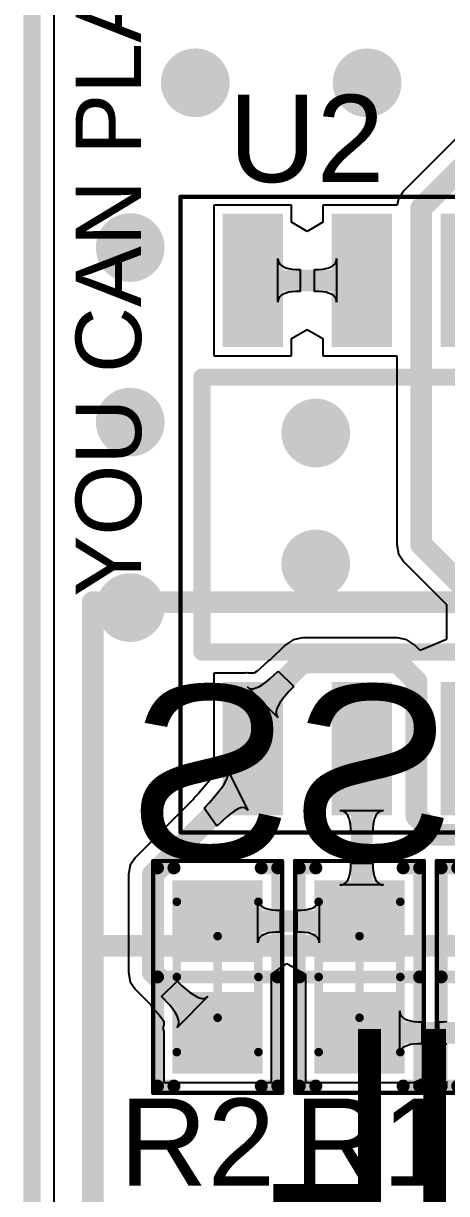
# Model space of a CAD drawing. Header units: inches. Extents: x 0 to 5455, y -5 to 5444.
# Drawn here: x -0.1 to 4.82, y 10.07 to 23.69 of the extents above; entities that cross this region are included whole.
import ezdxf

# ---------------------------------------------------------------- set-up
doc = ezdxf.new("R2010")
doc.units = ezdxf.units.IN
for name, color, linetype in [('Board Outline', 6, 'Continuous'), ('Bottom Courtyard', 56, 'Continuous'), ('Bottom Layer', 5, 'Continuous'), ('Bottom Overlay', 54, 'Continuous'), ('Bottom Solder', 6, 'Continuous'), ('PCBM Notes', 216, 'Continuous'), ('Top 3D Body', 56, 'Continuous'), ('Top Courtyard', 56, 'Continuous'), ('Top Layer', 1, 'Continuous'), ('Top Overlay', 2, 'Continuous'), ('Top Paste', 8, 'Continuous'), ('Top Solder', 216, 'Continuous'), ('Via Holes', 16, 'Continuous')]:
    doc.layers.add(name, color=color, linetype=linetype)
doc.styles.add('Arial', font='', dxfattribs={"height": 0.2})
doc.styles.get('Arial').set_extended_font_data('Arial')

# ---------------------------------------------------------------- blocks, each defined once
blk = doc.blocks.new('0B1556B7_A534_4801_B57D_01EFA34B1205_32')
at = {"layer": 'Bottom Courtyard'}
for points in [[(0, 0.5, 0.1, 0.1, 0), (0, -0.5, 0.1, 0.1, 0)], [(0.5, 0, 0.1, 0.1, 0), (-0.5, 0, 0.1, 0.1, 0)]]:
    blk.add_lwpolyline(points, format="xyseb", dxfattribs=at)
for points in [[(-0.025, 0.5, 0.05, 0.05, 1), (0.025, 0.5, 0.05, 0.05, 1)], [(-0.525, 0, 0.05, 0.05, 1), (-0.475, 0, 0.05, 0.05, 1)], [(0.475, 0, 0.05, 0.05, 1), (0.525, 0, 0.05, 0.05, 1)], [(-0.025, -0.5, 0.05, 0.05, 1), (0.025, -0.5, 0.05, 0.05, 1)]]:
    blk.add_lwpolyline(points, format="xyseb", close=True, dxfattribs=at)
at = {"layer": 'Bottom Overlay'}
for points in [[(12.5, 4, 0.254, 0.254, 0), (0, 4, 0.254, 0.254, 0)], [(0, 4, 0.254, 0.254, 0), (0, -1, 0.254, 0.254, 0)], [(4, 4, 0.254, 0.254, 0), (4, -4, 0.254, 0.254, 0)], [(12.5, 4, 0.254, 0.254, 0), (12.5, -4, 0.254, 0.254, 0)], [(12.5, 0, 0.254, 0.254, 0), (0, 0, 0.254, 0.254, 0)], [(0, 0, 0.254, 0.254, 0), (0, -4, 0.254, 0.254, 0)], [(12.5, -4, 0.254, 0.254, 0), (0, -4, 0.254, 0.254, 0)]]:
    blk.add_lwpolyline(points, format="xyseb", dxfattribs=at)
for points in [[(-0.064, 4, 0.127, 0.127, 1), (0.064, 4, 0.127, 0.127, 1)], [(-0.064, 4, 0.127, 0.127, 1), (0.064, 4, 0.127, 0.127, 1)], [(3.936, 4, 0.127, 0.127, 1), (4.063, 4, 0.127, 0.127, 1)], [(12.437, 4, 0.127, 0.127, 1), (12.564, 4, 0.127, 0.127, 1)], [(12.437, 4, 0.127, 0.127, 1), (12.564, 4, 0.127, 0.127, 1)], [(-0.064, 0, 0.127, 0.127, 1), (0.064, 0, 0.127, 0.127, 1)], [(-0.064, 0, 0.127, 0.127, 1), (0.064, 0, 0.127, 0.127, 1)], [(12.437, 0, 0.127, 0.127, 1), (12.564, 0, 0.127, 0.127, 1)], [(-0.064, -1, 0.127, 0.127, 1), (0.064, -1, 0.127, 0.127, 1)], [(-0.064, -4, 0.127, 0.127, 1), (0.064, -4, 0.127, 0.127, 1)], [(-0.064, -4, 0.127, 0.127, 1), (0.064, -4, 0.127, 0.127, 1)], [(3.936, -4, 0.127, 0.127, 1), (4.063, -4, 0.127, 0.127, 1)], [(12.437, -4, 0.127, 0.127, 1), (12.564, -4, 0.127, 0.127, 1)], [(12.437, -4, 0.127, 0.127, 1), (12.564, -4, 0.127, 0.127, 1)]]:
    blk.add_lwpolyline(points, format="xyseb", close=True, dxfattribs=at)
at = {"layer": 'Bottom Solder'}
for p, q in [((0, 0), (0, 4)), ((0, 4), (4, 4)), ((4, 4), (4, 0)), ((0, -4), (0, 0)), ((0, 0), (4, 0)), ((4, 0), (0, 0)), ((4, 0), (4, -4)), ((4, -4), (0, -4))]:
    blk.add_line(p, q, dxfattribs=at)
at = {"layer": 'Bottom Overlay', "style": 'Arial', "text_generation_flag": 2}
for s, p in [('FAIL', (4.5, 3)), ('PASS', (4.5, -1))]:
    blk.add_text(s, height=2.032, rotation=180, dxfattribs=at).set_placement(p)
blk = doc.blocks.new('34355DA5_B1DA_47C2_A88A_ECF82120A4F7_41')
at = {"layer": 'Top Layer'}
for points in [[(-3.45, 3.51), (-3.45, 4.11), (-2, 4.11), (-2, 3.51)], [(2, 3.51), (2, 4.11), (3.45, 4.11), (3.45, 3.51)], [(-3.45, 2.24), (-3.45, 2.84), (-2, 2.84), (-2, 2.24)], [(2, 2.24), (2, 2.84), (3.45, 2.84), (3.45, 2.24)], [(-3.45, 0.97), (-3.45, 1.57), (-2, 1.57), (-2, 0.97)], [(2, 0.97), (2, 1.57), (3.45, 1.57), (3.45, 0.97)], [(-3.45, -0.3), (-3.45, 0.3), (-2, 0.3), (-2, -0.3)], [(2, -0.3), (2, 0.3), (3.45, 0.3), (3.45, -0.3)], [(-3.45, -1.57), (-3.45, -0.97), (-2, -0.97), (-2, -1.57)], [(2, -1.57), (2, -0.97), (3.45, -0.97), (3.45, -1.57)], [(-3.45, -2.84), (-3.45, -2.24), (-2, -2.24), (-2, -2.84)], [(2, -2.84), (2, -2.24), (3.45, -2.24), (3.45, -2.84)], [(-3.45, -4.11), (-3.45, -3.51), (-2, -3.51), (-2, -4.11)], [(2, -4.11), (2, -3.51), (3.45, -3.51), (3.45, -4.11)]]:
    blk.add_hatch(color=1, dxfattribs=at).paths.add_polyline_path(points)
at = {"layer": 'Top Paste'}
for points in [[(-3.45, 3.51), (-3.45, 4.11), (-2, 4.11), (-2, 3.51)], [(2, 3.51), (2, 4.11), (3.45, 4.11), (3.45, 3.51)], [(-3.45, 2.24), (-3.45, 2.84), (-2, 2.84), (-2, 2.24)], [(2, 2.24), (2, 2.84), (3.45, 2.84), (3.45, 2.24)], [(-3.45, 0.97), (-3.45, 1.57), (-2, 1.57), (-2, 0.97)], [(2, 0.97), (2, 1.57), (3.45, 1.57), (3.45, 0.97)], [(-3.45, -0.3), (-3.45, 0.3), (-2, 0.3), (-2, -0.3)], [(2, -0.3), (2, 0.3), (3.45, 0.3), (3.45, -0.3)], [(-3.45, -1.57), (-3.45, -0.97), (-2, -0.97), (-2, -1.57)], [(2, -1.57), (2, -0.97), (3.45, -0.97), (3.45, -1.57)], [(-3.45, -2.84), (-3.45, -2.24), (-2, -2.24), (-2, -2.84)], [(2, -2.84), (2, -2.24), (3.45, -2.24), (3.45, -2.84)], [(-3.45, -4.11), (-3.45, -3.51), (-2, -3.51), (-2, -4.11)], [(2, -4.11), (2, -3.51), (3.45, -3.51), (3.45, -4.11)]]:
    blk.add_hatch(color=8, dxfattribs=at).paths.add_polyline_path(points)
at = {"layer": 'Top Solder'}
for points in [[(-3.501, 3.459), (-3.501, 4.161), (-1.949, 4.161), (-1.949, 3.459)], [(1.949, 3.459), (1.949, 4.161), (3.501, 4.161), (3.501, 3.459)], [(-3.501, 2.189), (-3.501, 2.891), (-1.949, 2.891), (-1.949, 2.189)], [(1.949, 2.189), (1.949, 2.891), (3.501, 2.891), (3.501, 2.189)], [(-3.501, 0.919), (-3.501, 1.621), (-1.949, 1.621), (-1.949, 0.919)], [(1.949, 0.919), (1.949, 1.621), (3.501, 1.621), (3.501, 0.919)], [(-3.501, -0.351), (-3.501, 0.351), (-1.949, 0.351), (-1.949, -0.351)], [(1.949, -0.351), (1.949, 0.351), (3.501, 0.351), (3.501, -0.351)], [(-3.501, -1.621), (-3.501, -0.919), (-1.949, -0.919), (-1.949, -1.621)], [(1.949, -1.621), (1.949, -0.919), (3.501, -0.919), (3.501, -1.621)], [(-3.501, -2.891), (-3.501, -2.189), (-1.949, -2.189), (-1.949, -2.891)], [(1.949, -2.891), (1.949, -2.189), (3.501, -2.189), (3.501, -2.891)], [(-3.501, -4.161), (-3.501, -3.459), (-1.949, -3.459), (-1.949, -4.161)], [(1.949, -4.161), (1.949, -3.459), (3.501, -3.459), (3.501, -4.161)]]:
    blk.add_hatch(color=216, dxfattribs=at).paths.add_polyline_path(points)
at = {"layer": 'Top Courtyard'}
for points in [[(3.7, 4.65, 0.05, 0.05, 0), (-3.7, 4.65, 0.05, 0.05, 0)], [(-3.7, -4.65, 0.05, 0.05, 0), (-3.7, 4.65, 0.05, 0.05, 0)], [(3.7, -4.65, 0.05, 0.05, 0), (3.7, 4.65, 0.05, 0.05, 0)], [(0, -0.5, 0.1, 0.1, 0), (0, 0.5, 0.1, 0.1, 0)], [(0.5, 0, 0.1, 0.1, 0), (-0.5, 0, 0.1, 0.1, 0)], [(3.7, -4.65, 0.05, 0.05, 0), (-3.7, -4.65, 0.05, 0.05, 0)]]:
    blk.add_lwpolyline(points, format="xyseb", dxfattribs=at)
for points in [[(-3.712, 4.65, 0.025, 0.025, 1), (-3.688, 4.65, 0.025, 0.025, 1)], [(-3.712, 4.65, 0.025, 0.025, 1), (-3.688, 4.65, 0.025, 0.025, 1)], [(3.688, 4.65, 0.025, 0.025, 1), (3.712, 4.65, 0.025, 0.025, 1)], [(3.688, 4.65, 0.025, 0.025, 1), (3.712, 4.65, 0.025, 0.025, 1)], [(-0.025, 0.5, 0.05, 0.05, 1), (0.025, 0.5, 0.05, 0.05, 1)], [(-0.525, 0, 0.05, 0.05, 1), (-0.475, 0, 0.05, 0.05, 1)], [(0.475, 0, 0.05, 0.05, 1), (0.525, 0, 0.05, 0.05, 1)], [(-0.025, -0.5, 0.05, 0.05, 1), (0.025, -0.5, 0.05, 0.05, 1)], [(-3.712, -4.65, 0.025, 0.025, 1), (-3.688, -4.65, 0.025, 0.025, 1)], [(-3.712, -4.65, 0.025, 0.025, 1), (-3.688, -4.65, 0.025, 0.025, 1)], [(3.688, -4.65, 0.025, 0.025, 1), (3.712, -4.65, 0.025, 0.025, 1)], [(3.688, -4.65, 0.025, 0.025, 1), (3.712, -4.65, 0.025, 0.025, 1)]]:
    blk.add_lwpolyline(points, format="xyseb", close=True, dxfattribs=at)
at = {"layer": 'Top Overlay'}
for points in [[(-2.6, 4.66, 0.25, 0.25, 1), (-2.85, 4.66, 0.25, 0.25, 1)], [(-2.913, 4.66, 0.125, 0.125, 1), (-2.788, 4.66, 0.125, 0.125, 1)], [(-2.662, 4.66, 0.125, 0.125, 1), (-2.538, 4.66, 0.125, 0.125, 1)], [(-1.65, 4.4, 0.1, 0.1, 1), (-1.55, 4.4, 0.1, 0.1, 1)], [(-1.65, 4.4, 0.1, 0.1, 1), (-1.55, 4.4, 0.1, 0.1, 1)], [(1.55, 4.4, 0.1, 0.1, 1), (1.65, 4.4, 0.1, 0.1, 1)], [(1.55, 4.4, 0.1, 0.1, 1), (1.65, 4.4, 0.1, 0.1, 1)], [(-0.3, 3.4, 0.6, 0.6, 1), (-0.9, 3.4, 0.6, 0.6, 1)], [(-1.05, 3.4, 0.3, 0.3, 1), (-0.75, 3.4, 0.3, 0.3, 1)], [(-0.45, 3.4, 0.3, 0.3, 1), (-0.15, 3.4, 0.3, 0.3, 1)], [(-1.65, -4.4, 0.1, 0.1, 1), (-1.55, -4.4, 0.1, 0.1, 1)], [(-1.65, -4.4, 0.1, 0.1, 1), (-1.55, -4.4, 0.1, 0.1, 1)], [(1.55, -4.4, 0.1, 0.1, 1), (1.65, -4.4, 0.1, 0.1, 1)], [(1.55, -4.4, 0.1, 0.1, 1), (1.65, -4.4, 0.1, 0.1, 1)]]:
    blk.add_lwpolyline(points, format="xyseb", close=True, dxfattribs=at)
for points in [[(1.6, 4.4, 0.2, 0.2, 0), (-1.6, 4.4, 0.2, 0.2, 0)], [(-1.6, -4.4, 0.2, 0.2, 0), (-1.6, 4.4, 0.2, 0.2, 0)], [(1.6, -4.4, 0.2, 0.2, 0), (1.6, 4.4, 0.2, 0.2, 0)], [(1.6, -4.4, 0.2, 0.2, 0), (-1.6, -4.4, 0.2, 0.2, 0)]]:
    blk.add_lwpolyline(points, format="xyseb", dxfattribs=at)
blk = doc.blocks.new('RES_0603_1608_43')
at = {"layer": 'Top Layer'}
for points in [[(-1.075, -0.475), (-1.075, 0.475), (-0.225, 0.475), (-0.225, -0.475)], [(0.225, -0.475), (0.225, 0.475), (1.075, 0.475), (1.075, -0.475)]]:
    blk.add_hatch(color=1, dxfattribs=at).paths.add_polyline_path(points)
at = {"layer": 'Top Paste'}
for points in [[(-1.075, -0.475), (-1.075, 0.475), (-0.225, 0.475), (-0.225, -0.475)], [(0.225, -0.475), (0.225, 0.475), (1.075, 0.475), (1.075, -0.475)]]:
    blk.add_hatch(color=8, dxfattribs=at).paths.add_polyline_path(points)
at = {"layer": 'Top Solder'}
for points in [[(-1.126, -0.526), (-1.126, 0.526), (-0.174, 0.526), (-0.174, -0.526)], [(0.174, -0.526), (0.174, 0.526), (1.126, 0.526), (1.126, -0.526)]]:
    blk.add_hatch(color=216, dxfattribs=at).paths.add_polyline_path(points)
at = {"layer": 'Top 3D Body'}
for points in [[(0.875, 0.475, 0.1, 0.1, 0), (-0.875, 0.475, 0.1, 0.1, 0)], [(-0.875, -0.475, 0.1, 0.1, 0), (-0.875, 0.475, 0.1, 0.1, 0)], [(0.875, -0.475, 0.1, 0.1, 0), (0.875, 0.475, 0.1, 0.1, 0)], [(0.875, -0.475, 0.1, 0.1, 0), (-0.875, -0.475, 0.1, 0.1, 0)]]:
    blk.add_lwpolyline(points, format="xyseb", dxfattribs=at)
for points in [[(-0.9, 0.475, 0.05, 0.05, 1), (-0.85, 0.475, 0.05, 0.05, 1)], [(-0.9, 0.475, 0.05, 0.05, 1), (-0.85, 0.475, 0.05, 0.05, 1)], [(0.85, 0.475, 0.05, 0.05, 1), (0.9, 0.475, 0.05, 0.05, 1)], [(0.85, 0.475, 0.05, 0.05, 1), (0.9, 0.475, 0.05, 0.05, 1)], [(-0.9, -0.475, 0.05, 0.05, 1), (-0.85, -0.475, 0.05, 0.05, 1)], [(-0.9, -0.475, 0.05, 0.05, 1), (-0.85, -0.475, 0.05, 0.05, 1)], [(0.85, -0.475, 0.05, 0.05, 1), (0.9, -0.475, 0.05, 0.05, 1)], [(0.85, -0.475, 0.05, 0.05, 1), (0.9, -0.475, 0.05, 0.05, 1)]]:
    blk.add_lwpolyline(points, format="xyseb", close=True, dxfattribs=at)
at = {"layer": 'Top Courtyard'}
for points in [[(1.35, 0.75, 0.05, 0.05, 0), (-1.35, 0.75, 0.05, 0.05, 0)], [(-1.35, -0.75, 0.05, 0.05, 0), (-1.35, 0.75, 0.05, 0.05, 0)], [(1.35, -0.75, 0.05, 0.05, 0), (1.35, 0.75, 0.05, 0.05, 0)], [(0, -0.475, 0.1, 0.1, 0), (0, 0.475, 0.1, 0.1, 0)], [(0.475, 0, 0.1, 0.1, 0), (-0.475, 0, 0.1, 0.1, 0)], [(1.35, -0.75, 0.05, 0.05, 0), (-1.35, -0.75, 0.05, 0.05, 0)]]:
    blk.add_lwpolyline(points, format="xyseb", dxfattribs=at)
for points in [[(-1.363, 0.75, 0.025, 0.025, 1), (-1.338, 0.75, 0.025, 0.025, 1)], [(-1.363, 0.75, 0.025, 0.025, 1), (-1.338, 0.75, 0.025, 0.025, 1)], [(1.338, 0.75, 0.025, 0.025, 1), (1.363, 0.75, 0.025, 0.025, 1)], [(1.338, 0.75, 0.025, 0.025, 1), (1.363, 0.75, 0.025, 0.025, 1)], [(-0.025, 0.475, 0.05, 0.05, 1), (0.025, 0.475, 0.05, 0.05, 1)], [(-0.5, 0, 0.05, 0.05, 1), (-0.45, 0, 0.05, 0.05, 1)], [(0.45, 0, 0.05, 0.05, 1), (0.5, 0, 0.05, 0.05, 1)], [(-0.025, -0.475, 0.05, 0.05, 1), (0.025, -0.475, 0.05, 0.05, 1)], [(-1.363, -0.75, 0.025, 0.025, 1), (-1.338, -0.75, 0.025, 0.025, 1)], [(-1.363, -0.75, 0.025, 0.025, 1), (-1.338, -0.75, 0.025, 0.025, 1)], [(1.338, -0.75, 0.025, 0.025, 1), (1.363, -0.75, 0.025, 0.025, 1)], [(1.338, -0.75, 0.025, 0.025, 1), (1.363, -0.75, 0.025, 0.025, 1)]]:
    blk.add_lwpolyline(points, format="xyseb", close=True, dxfattribs=at)
at = {"layer": 'Top Overlay'}
for points in [[(1.27, 0.7, 0.15, 0.15, 0), (-1.27, 0.7, 0.15, 0.15, 0)], [(-1.27, 0.508, 0.15, 0.15, 0), (-1.27, 0.7, 0.15, 0.15, 0)], [(0, -0.7, 0.15, 0.15, 0), (0, 0.7, 0.15, 0.15, 0)], [(1.27, 0.508, 0.15, 0.15, 0), (1.27, 0.7, 0.15, 0.15, 0)], [(-1.27, -0.7, 0.15, 0.15, 0), (-1.27, -0.508, 0.15, 0.15, 0)], [(1.27, -0.7, 0.15, 0.15, 0), (1.27, -0.508, 0.15, 0.15, 0)], [(1.27, -0.7, 0.15, 0.15, 0), (-1.27, -0.7, 0.15, 0.15, 0)]]:
    blk.add_lwpolyline(points, format="xyseb", dxfattribs=at)
for points in [[(-1.308, 0.7, 0.075, 0.075, 1), (-1.232, 0.7, 0.075, 0.075, 1)], [(-1.308, 0.7, 0.075, 0.075, 1), (-1.232, 0.7, 0.075, 0.075, 1)], [(-0.038, 0.7, 0.075, 0.075, 1), (0.038, 0.7, 0.075, 0.075, 1)], [(1.232, 0.7, 0.075, 0.075, 1), (1.308, 0.7, 0.075, 0.075, 1)], [(1.232, 0.7, 0.075, 0.075, 1), (1.308, 0.7, 0.075, 0.075, 1)], [(-1.308, 0.508, 0.075, 0.075, 1), (-1.232, 0.508, 0.075, 0.075, 1)], [(1.232, 0.508, 0.075, 0.075, 1), (1.308, 0.508, 0.075, 0.075, 1)], [(-1.308, -0.508, 0.075, 0.075, 1), (-1.232, -0.508, 0.075, 0.075, 1)], [(1.232, -0.508, 0.075, 0.075, 1), (1.308, -0.508, 0.075, 0.075, 1)], [(-1.308, -0.7, 0.075, 0.075, 1), (-1.232, -0.7, 0.075, 0.075, 1)], [(-1.308, -0.7, 0.075, 0.075, 1), (-1.232, -0.7, 0.075, 0.075, 1)], [(-0.038, -0.7, 0.075, 0.075, 1), (0.038, -0.7, 0.075, 0.075, 1)], [(1.232, -0.7, 0.075, 0.075, 1), (1.308, -0.7, 0.075, 0.075, 1)], [(1.232, -0.7, 0.075, 0.075, 1), (1.308, -0.7, 0.075, 0.075, 1)]]:
    blk.add_lwpolyline(points, format="xyseb", close=True, dxfattribs=at)
blk = doc.blocks.new('RES_0603_1608_44')
at = {"layer": 'Top Layer'}
for points in [[(-1.075, -0.475), (-1.075, 0.475), (-0.225, 0.475), (-0.225, -0.475)], [(0.225, -0.475), (0.225, 0.475), (1.075, 0.475), (1.075, -0.475)]]:
    blk.add_hatch(color=1, dxfattribs=at).paths.add_polyline_path(points)
at = {"layer": 'Top Paste'}
for points in [[(-1.075, -0.475), (-1.075, 0.475), (-0.225, 0.475), (-0.225, -0.475)], [(0.225, -0.475), (0.225, 0.475), (1.075, 0.475), (1.075, -0.475)]]:
    blk.add_hatch(color=8, dxfattribs=at).paths.add_polyline_path(points)
at = {"layer": 'Top Solder'}
for points in [[(-1.126, -0.526), (-1.126, 0.526), (-0.174, 0.526), (-0.174, -0.526)], [(0.174, -0.526), (0.174, 0.526), (1.126, 0.526), (1.126, -0.526)]]:
    blk.add_hatch(color=216, dxfattribs=at).paths.add_polyline_path(points)
at = {"layer": 'Top 3D Body'}
for points in [[(-0.875, 0.475, 0.1, 0.1, 0), (-0.875, -0.475, 0.1, 0.1, 0)], [(-0.875, 0.475, 0.1, 0.1, 0), (0.875, 0.475, 0.1, 0.1, 0)], [(0.875, 0.475, 0.1, 0.1, 0), (0.875, -0.475, 0.1, 0.1, 0)], [(-0.875, -0.475, 0.1, 0.1, 0), (0.875, -0.475, 0.1, 0.1, 0)]]:
    blk.add_lwpolyline(points, format="xyseb", dxfattribs=at)
for points in [[(-0.9, 0.475, 0.05, 0.05, 1), (-0.85, 0.475, 0.05, 0.05, 1)], [(-0.9, 0.475, 0.05, 0.05, 1), (-0.85, 0.475, 0.05, 0.05, 1)], [(0.85, 0.475, 0.05, 0.05, 1), (0.9, 0.475, 0.05, 0.05, 1)], [(0.85, 0.475, 0.05, 0.05, 1), (0.9, 0.475, 0.05, 0.05, 1)], [(-0.9, -0.475, 0.05, 0.05, 1), (-0.85, -0.475, 0.05, 0.05, 1)], [(-0.9, -0.475, 0.05, 0.05, 1), (-0.85, -0.475, 0.05, 0.05, 1)], [(0.85, -0.475, 0.05, 0.05, 1), (0.9, -0.475, 0.05, 0.05, 1)], [(0.85, -0.475, 0.05, 0.05, 1), (0.9, -0.475, 0.05, 0.05, 1)]]:
    blk.add_lwpolyline(points, format="xyseb", close=True, dxfattribs=at)
at = {"layer": 'Top Courtyard'}
for points in [[(-1.35, 0.75, 0.05, 0.05, 0), (-1.35, -0.75, 0.05, 0.05, 0)], [(-1.35, 0.75, 0.05, 0.05, 0), (1.35, 0.75, 0.05, 0.05, 0)], [(1.35, 0.75, 0.05, 0.05, 0), (1.35, -0.75, 0.05, 0.05, 0)], [(0, 0.475, 0.1, 0.1, 0), (0, -0.475, 0.1, 0.1, 0)], [(-0.475, 0, 0.1, 0.1, 0), (0.475, 0, 0.1, 0.1, 0)], [(-1.35, -0.75, 0.05, 0.05, 0), (1.35, -0.75, 0.05, 0.05, 0)]]:
    blk.add_lwpolyline(points, format="xyseb", dxfattribs=at)
for points in [[(-1.363, 0.75, 0.025, 0.025, 1), (-1.338, 0.75, 0.025, 0.025, 1)], [(-1.363, 0.75, 0.025, 0.025, 1), (-1.338, 0.75, 0.025, 0.025, 1)], [(1.338, 0.75, 0.025, 0.025, 1), (1.362, 0.75, 0.025, 0.025, 1)], [(1.338, 0.75, 0.025, 0.025, 1), (1.362, 0.75, 0.025, 0.025, 1)], [(-0.025, 0.475, 0.05, 0.05, 1), (0.025, 0.475, 0.05, 0.05, 1)], [(-0.5, 0, 0.05, 0.05, 1), (-0.45, 0, 0.05, 0.05, 1)], [(0.45, 0, 0.05, 0.05, 1), (0.5, 0, 0.05, 0.05, 1)], [(-0.025, -0.475, 0.05, 0.05, 1), (0.025, -0.475, 0.05, 0.05, 1)], [(-1.363, -0.75, 0.025, 0.025, 1), (-1.338, -0.75, 0.025, 0.025, 1)], [(-1.363, -0.75, 0.025, 0.025, 1), (-1.338, -0.75, 0.025, 0.025, 1)], [(1.338, -0.75, 0.025, 0.025, 1), (1.362, -0.75, 0.025, 0.025, 1)], [(1.338, -0.75, 0.025, 0.025, 1), (1.362, -0.75, 0.025, 0.025, 1)]]:
    blk.add_lwpolyline(points, format="xyseb", close=True, dxfattribs=at)
at = {"layer": 'Top Overlay'}
for points in [[(-1.27, 0.7, 0.15, 0.15, 0), (-1.27, 0.508, 0.15, 0.15, 0)], [(-1.27, 0.7, 0.15, 0.15, 0), (1.27, 0.7, 0.15, 0.15, 0)], [(0, 0.7, 0.15, 0.15, 0), (0, -0.7, 0.15, 0.15, 0)], [(1.27, 0.7, 0.15, 0.15, 0), (1.27, 0.508, 0.15, 0.15, 0)], [(-1.27, -0.508, 0.15, 0.15, 0), (-1.27, -0.7, 0.15, 0.15, 0)], [(1.27, -0.508, 0.15, 0.15, 0), (1.27, -0.7, 0.15, 0.15, 0)], [(-1.27, -0.7, 0.15, 0.15, 0), (1.27, -0.7, 0.15, 0.15, 0)]]:
    blk.add_lwpolyline(points, format="xyseb", dxfattribs=at)
for points in [[(-1.308, 0.7, 0.075, 0.075, 1), (-1.232, 0.7, 0.075, 0.075, 1)], [(-1.308, 0.7, 0.075, 0.075, 1), (-1.232, 0.7, 0.075, 0.075, 1)], [(-0.038, 0.7, 0.075, 0.075, 1), (0.038, 0.7, 0.075, 0.075, 1)], [(1.232, 0.7, 0.075, 0.075, 1), (1.308, 0.7, 0.075, 0.075, 1)], [(1.232, 0.7, 0.075, 0.075, 1), (1.308, 0.7, 0.075, 0.075, 1)], [(-1.308, 0.508, 0.075, 0.075, 1), (-1.232, 0.508, 0.075, 0.075, 1)], [(1.232, 0.508, 0.075, 0.075, 1), (1.308, 0.508, 0.075, 0.075, 1)], [(-1.308, -0.508, 0.075, 0.075, 1), (-1.232, -0.508, 0.075, 0.075, 1)], [(1.232, -0.508, 0.075, 0.075, 1), (1.308, -0.508, 0.075, 0.075, 1)], [(-1.308, -0.7, 0.075, 0.075, 1), (-1.232, -0.7, 0.075, 0.075, 1)], [(-1.308, -0.7, 0.075, 0.075, 1), (-1.232, -0.7, 0.075, 0.075, 1)], [(-0.038, -0.7, 0.075, 0.075, 1), (0.038, -0.7, 0.075, 0.075, 1)], [(1.232, -0.7, 0.075, 0.075, 1), (1.308, -0.7, 0.075, 0.075, 1)], [(1.232, -0.7, 0.075, 0.075, 1), (1.308, -0.7, 0.075, 0.075, 1)]]:
    blk.add_lwpolyline(points, format="xyseb", close=True, dxfattribs=at)
blk = doc.blocks.new('RES_0603_1608_45')
at = {"layer": 'Top Layer'}
for points in [[(-1.075, -0.475), (-1.075, 0.475), (-0.225, 0.475), (-0.225, -0.475)], [(0.225, -0.475), (0.225, 0.475), (1.075, 0.475), (1.075, -0.475)]]:
    blk.add_hatch(color=1, dxfattribs=at).paths.add_polyline_path(points)
at = {"layer": 'Top Paste'}
for points in [[(-1.075, -0.475), (-1.075, 0.475), (-0.225, 0.475), (-0.225, -0.475)], [(0.225, -0.475), (0.225, 0.475), (1.075, 0.475), (1.075, -0.475)]]:
    blk.add_hatch(color=8, dxfattribs=at).paths.add_polyline_path(points)
at = {"layer": 'Top Solder'}
for points in [[(-1.126, -0.526), (-1.126, 0.526), (-0.174, 0.526), (-0.174, -0.526)], [(0.174, -0.526), (0.174, 0.526), (1.126, 0.526), (1.126, -0.526)]]:
    blk.add_hatch(color=216, dxfattribs=at).paths.add_polyline_path(points)
at = {"layer": 'Top 3D Body'}
for points in [[(-0.875, 0.475, 0.1, 0.1, 0), (0.875, 0.475, 0.1, 0.1, 0)], [(-0.875, 0.475, 0.1, 0.1, 0), (-0.875, -0.475, 0.1, 0.1, 0)], [(0.875, 0.475, 0.1, 0.1, 0), (0.875, -0.475, 0.1, 0.1, 0)], [(-0.875, -0.475, 0.1, 0.1, 0), (0.875, -0.475, 0.1, 0.1, 0)]]:
    blk.add_lwpolyline(points, format="xyseb", dxfattribs=at)
for points in [[(-0.9, 0.475, 0.05, 0.05, 1), (-0.85, 0.475, 0.05, 0.05, 1)], [(-0.9, 0.475, 0.05, 0.05, 1), (-0.85, 0.475, 0.05, 0.05, 1)], [(0.85, 0.475, 0.05, 0.05, 1), (0.9, 0.475, 0.05, 0.05, 1)], [(0.85, 0.475, 0.05, 0.05, 1), (0.9, 0.475, 0.05, 0.05, 1)], [(-0.9, -0.475, 0.05, 0.05, 1), (-0.85, -0.475, 0.05, 0.05, 1)], [(-0.9, -0.475, 0.05, 0.05, 1), (-0.85, -0.475, 0.05, 0.05, 1)], [(0.85, -0.475, 0.05, 0.05, 1), (0.9, -0.475, 0.05, 0.05, 1)], [(0.85, -0.475, 0.05, 0.05, 1), (0.9, -0.475, 0.05, 0.05, 1)]]:
    blk.add_lwpolyline(points, format="xyseb", close=True, dxfattribs=at)
at = {"layer": 'Top Courtyard'}
for points in [[(-1.35, 0.75, 0.05, 0.05, 0), (1.35, 0.75, 0.05, 0.05, 0)], [(-1.35, 0.75, 0.05, 0.05, 0), (-1.35, -0.75, 0.05, 0.05, 0)], [(1.35, 0.75, 0.05, 0.05, 0), (1.35, -0.75, 0.05, 0.05, 0)], [(0, 0.475, 0.1, 0.1, 0), (0, -0.475, 0.1, 0.1, 0)], [(-0.475, 0, 0.1, 0.1, 0), (0.475, 0, 0.1, 0.1, 0)], [(-1.35, -0.75, 0.05, 0.05, 0), (1.35, -0.75, 0.05, 0.05, 0)]]:
    blk.add_lwpolyline(points, format="xyseb", dxfattribs=at)
for points in [[(-1.363, 0.75, 0.025, 0.025, 1), (-1.338, 0.75, 0.025, 0.025, 1)], [(-1.363, 0.75, 0.025, 0.025, 1), (-1.338, 0.75, 0.025, 0.025, 1)], [(1.338, 0.75, 0.025, 0.025, 1), (1.363, 0.75, 0.025, 0.025, 1)], [(1.338, 0.75, 0.025, 0.025, 1), (1.363, 0.75, 0.025, 0.025, 1)], [(-0.025, 0.475, 0.05, 0.05, 1), (0.025, 0.475, 0.05, 0.05, 1)], [(-0.5, 0, 0.05, 0.05, 1), (-0.45, 0, 0.05, 0.05, 1)], [(0.45, 0, 0.05, 0.05, 1), (0.5, 0, 0.05, 0.05, 1)], [(-0.025, -0.475, 0.05, 0.05, 1), (0.025, -0.475, 0.05, 0.05, 1)], [(-1.363, -0.75, 0.025, 0.025, 1), (-1.338, -0.75, 0.025, 0.025, 1)], [(-1.363, -0.75, 0.025, 0.025, 1), (-1.338, -0.75, 0.025, 0.025, 1)], [(1.338, -0.75, 0.025, 0.025, 1), (1.363, -0.75, 0.025, 0.025, 1)], [(1.338, -0.75, 0.025, 0.025, 1), (1.363, -0.75, 0.025, 0.025, 1)]]:
    blk.add_lwpolyline(points, format="xyseb", close=True, dxfattribs=at)
at = {"layer": 'Top Overlay'}
for points in [[(-1.27, 0.7, 0.15, 0.15, 0), (1.27, 0.7, 0.15, 0.15, 0)], [(-1.27, 0.7, 0.15, 0.15, 0), (-1.27, 0.508, 0.15, 0.15, 0)], [(0, 0.7, 0.15, 0.15, 0), (0, -0.7, 0.15, 0.15, 0)], [(1.27, 0.7, 0.15, 0.15, 0), (1.27, 0.508, 0.15, 0.15, 0)], [(-1.27, -0.508, 0.15, 0.15, 0), (-1.27, -0.7, 0.15, 0.15, 0)], [(1.27, -0.508, 0.15, 0.15, 0), (1.27, -0.7, 0.15, 0.15, 0)], [(-1.27, -0.7, 0.15, 0.15, 0), (1.27, -0.7, 0.15, 0.15, 0)]]:
    blk.add_lwpolyline(points, format="xyseb", dxfattribs=at)
for points in [[(-1.308, 0.7, 0.075, 0.075, 1), (-1.232, 0.7, 0.075, 0.075, 1)], [(-1.308, 0.7, 0.075, 0.075, 1), (-1.232, 0.7, 0.075, 0.075, 1)], [(-0.038, 0.7, 0.075, 0.075, 1), (0.038, 0.7, 0.075, 0.075, 1)], [(1.232, 0.7, 0.075, 0.075, 1), (1.308, 0.7, 0.075, 0.075, 1)], [(1.232, 0.7, 0.075, 0.075, 1), (1.308, 0.7, 0.075, 0.075, 1)], [(-1.308, 0.508, 0.075, 0.075, 1), (-1.232, 0.508, 0.075, 0.075, 1)], [(1.232, 0.508, 0.075, 0.075, 1), (1.308, 0.508, 0.075, 0.075, 1)], [(-1.308, -0.508, 0.075, 0.075, 1), (-1.232, -0.508, 0.075, 0.075, 1)], [(1.232, -0.508, 0.075, 0.075, 1), (1.308, -0.508, 0.075, 0.075, 1)], [(-1.308, -0.7, 0.075, 0.075, 1), (-1.232, -0.7, 0.075, 0.075, 1)], [(-1.308, -0.7, 0.075, 0.075, 1), (-1.232, -0.7, 0.075, 0.075, 1)], [(-0.038, -0.7, 0.075, 0.075, 1), (0.038, -0.7, 0.075, 0.075, 1)], [(1.232, -0.7, 0.075, 0.075, 1), (1.308, -0.7, 0.075, 0.075, 1)], [(1.232, -0.7, 0.075, 0.075, 1), (1.308, -0.7, 0.075, 0.075, 1)]]:
    blk.add_lwpolyline(points, format="xyseb", close=True, dxfattribs=at)

msp = doc.modelspace()

# ---------------------------------------------------------------- hatches: boundary and pattern name
at = {"layer": 'Bottom Layer'}
h = msp.add_hatch(color=5, dxfattribs=at)
edge = h.paths.add_edge_path()
edge.add_arc((1.9, 23), 0.4, 0, 360)
h = msp.add_hatch(color=5, dxfattribs=at)
edge = h.paths.add_edge_path()
edge.add_arc((3.9, 23), 0.4, 0, 360)
h = msp.add_hatch(color=5, dxfattribs=at)
edge = h.paths.add_edge_path()
edge.add_arc((1.143, 21.082), 0.4, 0, 360)
h = msp.add_hatch(color=5, dxfattribs=at)
edge = h.paths.add_edge_path()
edge.add_arc((1.143, 19.05), 0.4, 0, 360)
h = msp.add_hatch(color=5, dxfattribs=at)
edge = h.paths.add_edge_path()
edge.add_arc((3.302, 18.923), 0.4, 0, 360)
h = msp.add_hatch(color=5, dxfattribs=at)
edge = h.paths.add_edge_path()
edge.add_arc((3.302, 17.399), 0.4, 0, 360)
h = msp.add_hatch(color=5, dxfattribs=at)
edge = h.paths.add_edge_path()
edge.add_arc((1.143, 16.891), 0.4, 0, 360)
at = {"layer": 'Top Layer'}
h = msp.add_hatch(color=1, dxfattribs=at)
edge = h.paths.add_edge_path()
edge.add_arc((1.9, 23), 0.4, 0, 360)
h = msp.add_hatch(color=1, dxfattribs=at)
edge = h.paths.add_edge_path()
edge.add_arc((3.9, 23), 0.4, 0, 360)
h = msp.add_hatch(color=1, dxfattribs=at)
edge = h.paths.add_edge_path()
edge.add_arc((1.143, 21.082), 0.4, 0, 360)
h = msp.add_hatch(color=1, dxfattribs=at)
edge = h.paths.add_edge_path()
edge.add_arc((1.143, 19.05), 0.4, 0, 360)
h = msp.add_hatch(color=1, dxfattribs=at)
edge = h.paths.add_edge_path()
edge.add_arc((3.302, 18.923), 0.4, 0, 360)
h = msp.add_hatch(color=1, dxfattribs=at)
edge = h.paths.add_edge_path()
edge.add_arc((3.302, 17.399), 0.4, 0, 360)
h = msp.add_hatch(color=1, dxfattribs=at)
edge = h.paths.add_edge_path()
edge.add_arc((1.143, 16.891), 0.4, 0, 360)
at = {"layer": 'Via Holes'}
h = msp.add_hatch(color=7, dxfattribs=at)
edge = h.paths.add_edge_path()
edge.add_arc((1.9, 23), 0.2, 0, 360)
h = msp.add_hatch(color=7, dxfattribs=at)
edge = h.paths.add_edge_path()
edge.add_arc((3.9, 23), 0.2, 0, 360)
h = msp.add_hatch(color=7, dxfattribs=at)
edge = h.paths.add_edge_path()
edge.add_arc((1.143, 21.082), 0.2, 0, 360)
h = msp.add_hatch(color=7, dxfattribs=at)
edge = h.paths.add_edge_path()
edge.add_arc((1.143, 19.05), 0.2, 0, 360)
h = msp.add_hatch(color=7, dxfattribs=at)
edge = h.paths.add_edge_path()
edge.add_arc((3.302, 18.923), 0.2, 0, 360)
h = msp.add_hatch(color=7, dxfattribs=at)
edge = h.paths.add_edge_path()
edge.add_arc((3.302, 17.399), 0.2, 0, 360)
h = msp.add_hatch(color=7, dxfattribs=at)
edge = h.paths.add_edge_path()
edge.add_arc((1.143, 16.891), 0.2, 0, 360)

# ---------------------------------------------------------------- linework, layer by layer
at = {"layer": 'Board Outline'}
msp.add_lwpolyline([(0, 38, 0.2, 0.2, 0), (0, 0, 0.2, 0.2, 0)], format="xyseb", dxfattribs=at)
at = {"layer": 'Bottom Layer'}
msp.add_line((0.259, 0.259), (0.259, 37.741), dxfattribs=at)
at = {"layer": 'Top Layer'}
for p, q in [((0.259, 0.259), (0.259, 25.798)), ((5.038, 22.452), (4.327, 21.741)), ((4.327, 21.741), (4.265, 21.649)), ((3.02, 21.576), (2.116, 21.576)), ((2.116, 21.576), (2.116, 19.822)), ((3.02, 21.376), (3.02, 21.576)), ((4.251, 21.576), (3.386, 21.576)), ((3.386, 21.576), (3.386, 21.376)), ((4.265, 21.649), (4.251, 21.576)), ((3.203, 21.27), (3.02, 21.376)), ((3.386, 21.376), (3.203, 21.27)), ((2.862, 20.445), (2.862, 20.953)), ((2.862, 20.953), (2.864, 20.929)), ((2.864, 20.929), (2.872, 20.907)), ((2.872, 20.907), (2.885, 20.888)), ((2.885, 20.888), (2.903, 20.872)), ((2.903, 20.872), (2.926, 20.858)), ((2.926, 20.858), (2.954, 20.846)), ((2.954, 20.846), (2.988, 20.837)), ((3.418, 20.837), (3.452, 20.846)), ((3.452, 20.846), (3.48, 20.858)), ((3.48, 20.858), (3.503, 20.872)), ((3.503, 20.872), (3.521, 20.888)), ((3.521, 20.888), (3.534, 20.907)), ((3.534, 20.907), (3.542, 20.929)), ((3.542, 20.929), (3.544, 20.953)), ((3.544, 20.953), (3.544, 20.445)), ((2.988, 20.837), (3.026, 20.831)), ((3.026, 20.831), (3.07, 20.827)), ((3.07, 20.827), (3.119, 20.826)), ((3.119, 20.826), (3.119, 20.572)), ((3.287, 20.826), (3.336, 20.827)), ((3.287, 20.572), (3.287, 20.826)), ((3.336, 20.827), (3.38, 20.831)), ((3.38, 20.831), (3.418, 20.837)), ((3.07, 20.571), (3.026, 20.567)), ((3.119, 20.572), (3.07, 20.571)), ((3.336, 20.571), (3.287, 20.572)), ((3.38, 20.567), (3.336, 20.571)), ((2.864, 20.469), (2.862, 20.445)), ((2.872, 20.491), (2.864, 20.469)), ((2.885, 20.51), (2.872, 20.491)), ((2.903, 20.526), (2.885, 20.51)), ((2.926, 20.54), (2.903, 20.526)), ((2.954, 20.552), (2.926, 20.54)), ((2.988, 20.561), (2.954, 20.552)), ((3.026, 20.567), (2.988, 20.561)), ((3.418, 20.561), (3.38, 20.567)), ((3.452, 20.552), (3.418, 20.561)), ((3.48, 20.54), (3.452, 20.552)), ((3.503, 20.526), (3.48, 20.54)), ((3.521, 20.51), (3.503, 20.526)), ((3.534, 20.491), (3.521, 20.51)), ((3.542, 20.469), (3.534, 20.491)), ((3.544, 20.445), (3.542, 20.469)), ((3.02, 20.022), (3.203, 20.128)), ((3.203, 20.128), (3.386, 20.022)), ((3.02, 19.822), (3.02, 20.022)), ((3.386, 20.022), (3.386, 19.822)), ((2.116, 19.822), (3.02, 19.822)), ((3.386, 19.822), (4.244, 19.822)), ((4.244, 19.822), (4.244, 17.625)), ((4.244, 17.625), (4.244, 17.625)), ((4.244, 17.625), (4.265, 17.516)), ((4.265, 17.516), (4.327, 17.423)), ((4.327, 17.423), (4.823, 16.927)), ((4.823, 16.927), (4.823, 16.518)), ((3.038, 16.517), (2.946, 16.455)), ((3.147, 16.538), (3.038, 16.517)), ((4.254, 16.538), (3.147, 16.538)), ((4.363, 16.517), (4.254, 16.538)), ((4.254, 16.538), (4.254, 16.538)), ((4.455, 16.455), (4.363, 16.517)), ((4.823, 16.518), (4.518, 16.392)), ((2.946, 16.455), (2.768, 16.277)), ((2.946, 16.455), (2.946, 16.455)), ((4.518, 16.392), (4.455, 16.455)), ((2.753, 16.271), (2.656, 16.181)), ((2.768, 16.277), (2.753, 16.271)), ((2.472, 16.126), (2.116, 16.126)), ((2.116, 16.126), (2.116, 14.964)), ((2.479, 16.131), (2.472, 16.126)), ((2.493, 16.128), (2.479, 16.131)), ((2.506, 16.133), (2.493, 16.128)), ((2.521, 16.126), (2.506, 16.133)), ((2.582, 16.126), (2.521, 16.126)), ((2.589, 16.13), (2.582, 16.126)), ((2.62, 16.152), (2.589, 16.13)), ((2.656, 16.181), (2.62, 16.152)), ((2.764, 16.057), (2.865, 16.151)), ((2.865, 16.151), (3.045, 15.971)), ((2.862, 15.612), (2.506, 15.968)), ((2.506, 15.968), (2.525, 15.954)), ((2.525, 15.954), (2.548, 15.947)), ((2.548, 15.947), (2.575, 15.947)), ((2.575, 15.947), (2.606, 15.955)), ((2.606, 15.955), (2.64, 15.969)), ((2.64, 15.969), (2.677, 15.991)), ((2.677, 15.991), (2.719, 16.02)), ((2.719, 16.02), (2.764, 16.057)), ((3.045, 15.971), (2.994, 15.919)), ((2.914, 15.825), (2.885, 15.783)), ((2.994, 15.919), (2.914, 15.825)), ((2.849, 15.712), (2.841, 15.681)), ((2.841, 15.681), (2.841, 15.654)), ((2.863, 15.746), (2.849, 15.712)), ((2.885, 15.783), (2.863, 15.746)), ((2.841, 15.654), (2.848, 15.631)), ((2.848, 15.631), (2.862, 15.612)), ((2.282, 14.981), (2.274, 15.006)), ((2.274, 15.006), (2.51, 14.53)), ((2.072, 14.887), (1.942, 14.732)), ((2.094, 14.92), (2.072, 14.887)), ((2.109, 14.949), (2.094, 14.92)), ((2.116, 14.964), (2.109, 14.949)), ((2.235, 14.835), (2.259, 14.878)), ((2.259, 14.878), (2.274, 14.916)), ((2.274, 14.916), (2.282, 14.951)), ((2.282, 14.951), (2.282, 14.981)), ((1.942, 14.732), (1.883, 14.672)), ((2.064, 14.621), (2.204, 14.788)), ((2.204, 14.788), (2.235, 14.835)), ((1.877, 14.656), (1.204, 13.983)), ((1.883, 14.672), (1.877, 14.656)), ((2.002, 14.557), (2.064, 14.621)), ((2.151, 14.347), (2.002, 14.557)), ((2.262, 14.451), (2.151, 14.347)), ((2.31, 14.49), (2.262, 14.451)), ((2.353, 14.521), (2.31, 14.49)), ((2.391, 14.543), (2.353, 14.521)), ((2.425, 14.558), (2.391, 14.543)), ((2.453, 14.563), (2.425, 14.558)), ((2.477, 14.561), (2.453, 14.563)), ((2.496, 14.55), (2.477, 14.561)), ((2.51, 14.53), (2.496, 14.55)), ((3.608, 14.525), (3.584, 14.527)), ((3.584, 14.527), (4.092, 14.527)), ((3.63, 14.517), (3.608, 14.525)), ((3.649, 14.504), (3.63, 14.517)), ((3.665, 14.486), (3.649, 14.504)), ((3.679, 14.464), (3.665, 14.486)), ((3.691, 14.436), (3.679, 14.464)), ((3.997, 14.464), (3.985, 14.436)), ((4.011, 14.486), (3.997, 14.464)), ((4.027, 14.504), (4.011, 14.486)), ((4.046, 14.517), (4.027, 14.504)), ((4.068, 14.525), (4.046, 14.517)), ((4.092, 14.527), (4.068, 14.525)), ((3.7, 14.403), (3.691, 14.436)), ((3.706, 14.364), (3.7, 14.403)), ((3.71, 14.321), (3.706, 14.364)), ((3.711, 14.273), (3.71, 14.321)), ((3.966, 14.321), (3.965, 14.273)), ((3.97, 14.364), (3.966, 14.321)), ((3.976, 14.403), (3.97, 14.364)), ((3.985, 14.436), (3.976, 14.403)), ((3.965, 14.273), (3.711, 14.273)), ((1.204, 13.983), (1.142, 13.891)), ((3.71, 13.869), (3.711, 13.917)), ((3.711, 13.917), (3.965, 13.917)), ((3.965, 13.917), (3.966, 13.869)), ((1.142, 13.891), (1.121, 13.782)), ((1.121, 13.782), (1.121, 13.782)), ((1.121, 13.782), (1.121, 12.645)), ((3.691, 13.754), (3.7, 13.787)), ((3.7, 13.787), (3.706, 13.825)), ((3.706, 13.825), (3.71, 13.869)), ((3.966, 13.869), (3.97, 13.825)), ((3.97, 13.825), (3.976, 13.787)), ((3.976, 13.787), (3.985, 13.754)), ((3.584, 13.663), (3.608, 13.665)), ((4.092, 13.663), (3.584, 13.663)), ((3.608, 13.665), (3.63, 13.673)), ((3.63, 13.673), (3.649, 13.686)), ((3.649, 13.686), (3.665, 13.704)), ((3.665, 13.704), (3.679, 13.726)), ((3.679, 13.726), (3.691, 13.754)), ((3.985, 13.754), (3.997, 13.726)), ((3.997, 13.726), (4.011, 13.704)), ((4.011, 13.704), (4.027, 13.686)), ((4.027, 13.686), (4.046, 13.673)), ((4.046, 13.673), (4.068, 13.665)), ((4.068, 13.665), (4.092, 13.663)), ((2.629, 12.987), (2.629, 13.495)), ((2.629, 13.495), (2.631, 13.471)), ((3.34, 13.471), (3.342, 13.495)), ((3.342, 13.495), (3.342, 12.987)), ((2.631, 13.471), (2.639, 13.449)), ((2.639, 13.449), (2.652, 13.43)), ((2.652, 13.43), (2.67, 13.414)), ((2.67, 13.414), (2.693, 13.4)), ((2.693, 13.4), (2.721, 13.388)), ((2.721, 13.388), (2.755, 13.379)), ((2.755, 13.379), (2.793, 13.373)), ((2.793, 13.373), (2.837, 13.369)), ((2.837, 13.369), (2.886, 13.368)), ((2.886, 13.368), (2.886, 13.114)), ((3.085, 13.368), (3.134, 13.369)), ((3.085, 13.114), (3.085, 13.368)), ((3.134, 13.369), (3.178, 13.373)), ((3.178, 13.373), (3.216, 13.379)), ((3.216, 13.379), (3.25, 13.388)), ((3.25, 13.388), (3.278, 13.4)), ((3.278, 13.4), (3.301, 13.414)), ((3.301, 13.414), (3.319, 13.43)), ((3.319, 13.43), (3.332, 13.449)), ((3.332, 13.449), (3.34, 13.471)), ((2.693, 13.082), (2.67, 13.068)), ((2.721, 13.094), (2.693, 13.082)), ((2.755, 13.103), (2.721, 13.094)), ((2.793, 13.109), (2.755, 13.103)), ((2.837, 13.113), (2.793, 13.109)), ((2.886, 13.114), (2.837, 13.113)), ((3.134, 13.113), (3.085, 13.114)), ((3.178, 13.109), (3.134, 13.113)), ((3.216, 13.103), (3.178, 13.109)), ((3.25, 13.094), (3.216, 13.103)), ((3.278, 13.082), (3.25, 13.094)), ((3.301, 13.068), (3.278, 13.082)), ((2.631, 13.011), (2.629, 12.987)), ((2.639, 13.033), (2.631, 13.011)), ((2.652, 13.052), (2.639, 13.033)), ((2.67, 13.068), (2.652, 13.052)), ((3.319, 13.052), (3.301, 13.068)), ((3.332, 13.033), (3.319, 13.052)), ((3.34, 13.011), (3.332, 13.033)), ((3.342, 12.987), (3.34, 13.011)), ((2.787, 12.623), (2.966, 12.749)), ((2.966, 12.749), (3.184, 12.623)), ((1.121, 12.645), (1.121, 12.645)), ((1.121, 12.645), (1.142, 12.536)), ((1.142, 12.536), (1.204, 12.444)), ((1.508, 12.363), (1.688, 12.543)), ((1.688, 12.543), (1.74, 12.492)), ((2.787, 12.518), (2.787, 12.623)), ((3.184, 12.623), (3.184, 12.359)), ((1.204, 12.444), (1.382, 12.266)), ((1.74, 12.492), (1.834, 12.413)), ((1.834, 12.413), (1.875, 12.385)), ((2.787, 12.359), (2.787, 12.518)), ((2.787, 12.518), (2.787, 12.518)), ((1.382, 12.266), (1.388, 12.251)), ((1.602, 12.262), (1.508, 12.363)), ((1.638, 12.217), (1.602, 12.262)), ((2.047, 12.363), (1.688, 12.004)), ((1.875, 12.385), (1.913, 12.363)), ((1.913, 12.363), (1.947, 12.349)), ((1.947, 12.349), (1.977, 12.341)), ((1.977, 12.341), (2.004, 12.341)), ((2.004, 12.341), (2.028, 12.349)), ((2.028, 12.349), (2.047, 12.363)), ((2.787, 11.364), (2.787, 12.359)), ((3.184, 12.359), (3.184, 11.364)), ((1.388, 12.251), (1.477, 12.155)), ((1.477, 12.155), (1.505, 12.119)), ((1.666, 12.176), (1.638, 12.217)), ((1.688, 12.138), (1.666, 12.176)), ((1.702, 12.104), (1.688, 12.138)), ((4.28, 11.687), (4.28, 12.195)), ((4.28, 12.195), (4.282, 12.171)), ((4.282, 12.171), (4.29, 12.149)), ((4.29, 12.149), (4.303, 12.13)), ((4.303, 12.13), (4.321, 12.114)), ((1.505, 12.119), (1.527, 12.088)), ((1.533, 12.027), (1.523, 12.004)), ((1.523, 12.004), (1.528, 11.991)), ((1.528, 11.991), (1.525, 11.978)), ((1.527, 12.088), (1.533, 12.078)), ((1.533, 12.078), (1.533, 12.027)), ((1.688, 12.004), (1.702, 12.023)), ((1.71, 12.074), (1.702, 12.104)), ((1.702, 12.023), (1.71, 12.047)), ((1.71, 12.047), (1.71, 12.074)), ((4.321, 12.114), (4.344, 12.1)), ((4.344, 12.1), (4.372, 12.088)), ((4.372, 12.088), (4.406, 12.079)), ((4.406, 12.079), (4.444, 12.073)), ((4.444, 12.073), (4.488, 12.069)), ((4.488, 12.069), (4.537, 12.068)), ((4.537, 12.068), (4.537, 11.814)), ((4.736, 12.068), (4.785, 12.069)), ((4.736, 11.814), (4.736, 12.068)), ((4.785, 12.069), (4.829, 12.073)), ((1.525, 11.978), (1.533, 11.966)), ((1.533, 11.966), (1.533, 11.364)), ((4.29, 11.733), (4.282, 11.711)), ((4.303, 11.752), (4.29, 11.733)), ((4.321, 11.768), (4.303, 11.752)), ((4.344, 11.782), (4.321, 11.768)), ((4.372, 11.794), (4.344, 11.782)), ((4.406, 11.803), (4.372, 11.794)), ((4.444, 11.809), (4.406, 11.803)), ((4.488, 11.813), (4.444, 11.809)), ((4.537, 11.814), (4.488, 11.813)), ((4.785, 11.813), (4.736, 11.814)), ((4.829, 11.809), (4.785, 11.813)), ((4.282, 11.711), (4.28, 11.687)), ((4.438, 11.364), (4.637, 11.449)), ((4.637, 11.449), (4.835, 11.364)), ((1.533, 11.364), (2.787, 11.364)), ((3.184, 11.364), (4.438, 11.364)), ((4.438, 11.364), (4.438, 11.364))]:
    msp.add_line(p, q, dxfattribs=at)
for points in [[(4.529, 21.54, 0.254, 0.254, 0), (5.239, 22.25, 0.254, 0.254, 0)], [(4.529, 17.625, 0.254, 0.254, 0), (4.529, 21.54, 0.254, 0.254, 0)], [(2.568, 20.699, 0.254, 0.254, 0), (3.838, 20.699, 0.254, 0.254, 0)], [(4.529, 17.625, 0.254, 0.254, 0), (5.108, 17.045, 0.254, 0.254, 0)], [(2.568, 15.674, 0.254, 0.254, 0), (3.147, 16.253, 0.254, 0.254, 0)], [(3.147, 16.253, 0.254, 0.254, 0), (4.254, 16.253, 0.254, 0.254, 0)], [(4.254, 16.253, 0.254, 0.254, 0), (4.473, 16.034, 0.254, 0.254, 0)], [(4.473, 14.464, 0.254, 0.254, 0), (4.473, 16.034, 0.254, 0.254, 0)], [(2.568, 14.824, 0.254, 0.254, 0), (2.568, 15.674, 0.254, 0.254, 0)], [(3.838, 13.268, 0.254, 0.254, 0), (3.838, 15.249, 0.254, 0.254, 0)], [(2.395, 14.651, 0.254, 0.254, 0), (2.568, 14.824, 0.254, 0.254, 0)], [(1.406, 13.782, 0.254, 0.254, 0), (2.275, 14.651, 0.254, 0.254, 0)], [(2.275, 14.651, 0.254, 0.254, 0), (2.395, 14.651, 0.254, 0.254, 0)], [(4.473, 14.464, 0.254, 0.254, 0), (4.692, 14.245, 0.254, 0.254, 0)], [(4.692, 14.245, 0.254, 0.254, 0), (7.069, 14.245, 0.254, 0.254, 0)], [(1.406, 12.645, 0.254, 0.254, 0), (1.406, 13.782, 0.254, 0.254, 0)], [(2.16, 13.241, 0.254, 0.254, 0), (3.811, 13.241, 0.254, 0.254, 0)], [(3.811, 13.241, 0.254, 0.254, 0), (3.838, 13.268, 0.254, 0.254, 0)], [(1.406, 12.645, 0.254, 0.254, 0), (2.11, 11.941, 0.254, 0.254, 0)], [(2.11, 11.941, 0.254, 0.254, 0), (2.16, 11.941, 0.254, 0.254, 0)], [(3.811, 11.941, 0.254, 0.254, 0), (5.462, 11.941, 0.254, 0.254, 0)]]:
    msp.add_lwpolyline(points, format="xyseb", dxfattribs=at)
for points in [[(4.465, 21.54, 0.127, 0.127, 1), (4.592, 21.54, 0.127, 0.127, 1)], [(4.465, 21.54, 0.127, 0.127, 1), (4.592, 21.54, 0.127, 0.127, 1)], [(2.505, 20.699, 0.127, 0.127, 1), (2.632, 20.699, 0.127, 0.127, 1)], [(3.775, 20.699, 0.127, 0.127, 1), (3.902, 20.699, 0.127, 0.127, 1)], [(4.465, 17.625, 0.127, 0.127, 1), (4.592, 17.625, 0.127, 0.127, 1)], [(4.465, 17.625, 0.127, 0.127, 1), (4.592, 17.625, 0.127, 0.127, 1)], [(3.084, 16.253, 0.127, 0.127, 1), (3.211, 16.253, 0.127, 0.127, 1)], [(3.084, 16.253, 0.127, 0.127, 1), (3.211, 16.253, 0.127, 0.127, 1)], [(4.19, 16.253, 0.127, 0.127, 1), (4.317, 16.253, 0.127, 0.127, 1)], [(4.19, 16.253, 0.127, 0.127, 1), (4.317, 16.253, 0.127, 0.127, 1)], [(4.41, 16.034, 0.127, 0.127, 1), (4.537, 16.034, 0.127, 0.127, 1)], [(4.41, 16.034, 0.127, 0.127, 1), (4.537, 16.034, 0.127, 0.127, 1)], [(2.505, 15.674, 0.127, 0.127, 1), (2.632, 15.674, 0.127, 0.127, 1)], [(2.505, 15.674, 0.127, 0.127, 1), (2.632, 15.674, 0.127, 0.127, 1)], [(3.775, 15.249, 0.127, 0.127, 1), (3.902, 15.249, 0.127, 0.127, 1)], [(2.505, 14.824, 0.127, 0.127, 1), (2.632, 14.824, 0.127, 0.127, 1)], [(2.505, 14.824, 0.127, 0.127, 1), (2.632, 14.824, 0.127, 0.127, 1)], [(2.211, 14.651, 0.127, 0.127, 1), (2.338, 14.651, 0.127, 0.127, 1)], [(2.211, 14.651, 0.127, 0.127, 1), (2.338, 14.651, 0.127, 0.127, 1)], [(2.332, 14.651, 0.127, 0.127, 1), (2.459, 14.651, 0.127, 0.127, 1)], [(2.332, 14.651, 0.127, 0.127, 1), (2.459, 14.651, 0.127, 0.127, 1)], [(4.41, 14.464, 0.127, 0.127, 1), (4.537, 14.464, 0.127, 0.127, 1)], [(4.41, 14.464, 0.127, 0.127, 1), (4.537, 14.464, 0.127, 0.127, 1)], [(4.629, 14.245, 0.127, 0.127, 1), (4.756, 14.245, 0.127, 0.127, 1)], [(4.629, 14.245, 0.127, 0.127, 1), (4.756, 14.245, 0.127, 0.127, 1)], [(1.342, 13.782, 0.127, 0.127, 1), (1.469, 13.782, 0.127, 0.127, 1)], [(1.342, 13.782, 0.127, 0.127, 1), (1.469, 13.782, 0.127, 0.127, 1)], [(2.097, 13.241, 0.127, 0.127, 1), (2.224, 13.241, 0.127, 0.127, 1)], [(3.748, 13.241, 0.127, 0.127, 1), (3.875, 13.241, 0.127, 0.127, 1)], [(3.748, 13.241, 0.127, 0.127, 1), (3.875, 13.241, 0.127, 0.127, 1)], [(3.775, 13.268, 0.127, 0.127, 1), (3.902, 13.268, 0.127, 0.127, 1)], [(3.775, 13.268, 0.127, 0.127, 1), (3.902, 13.268, 0.127, 0.127, 1)], [(1.342, 12.645, 0.127, 0.127, 1), (1.469, 12.645, 0.127, 0.127, 1)], [(1.342, 12.645, 0.127, 0.127, 1), (1.469, 12.645, 0.127, 0.127, 1)], [(2.047, 11.941, 0.127, 0.127, 1), (2.174, 11.941, 0.127, 0.127, 1)], [(2.047, 11.941, 0.127, 0.127, 1), (2.174, 11.941, 0.127, 0.127, 1)], [(2.097, 11.941, 0.127, 0.127, 1), (2.224, 11.941, 0.127, 0.127, 1)], [(3.748, 11.941, 0.127, 0.127, 1), (3.875, 11.941, 0.127, 0.127, 1)]]:
    msp.add_lwpolyline(points, format="xyseb", close=True, dxfattribs=at)

# ---------------------------------------------------------------- block references
for name, p, rotation in [('34355DA5_B1DA_47C2_A88A_ECF82120A4F7_41', (6.378, 17.974), 270), ('0B1556B7_A534_4801_B57D_01EFA34B1205_32', (13.208, 12.954), 180), ('RES_0603_1608_44', (2.16, 12.591), 90), ('RES_0603_1608_45', (3.811, 12.591), 90), ('RES_0603_1608_43', (5.462, 12.591), 270)]:
    msp.add_blockref(name, p, dxfattribs=dict(rotation=rotation))

# ---------------------------------------------------------------- texts
at = {"layer": 'PCBM Notes', "style": 'Arial'}
msp.add_text('YOU CAN PLACE MARKING HERE', height=0.762, rotation=90, dxfattribs=at).set_placement((1.27, 17.018))
at = {"layer": 'Top Overlay', "style": 'Arial'}
for s, p in [('U2', (2.286, 21.844)), ('R2', (1.016, 10.16)), ('R1', (3.048, 10.16))]:
    msp.add_text(s, height=1.016, dxfattribs=at).set_placement(p)

doc.saveas('drawing.dxf')
